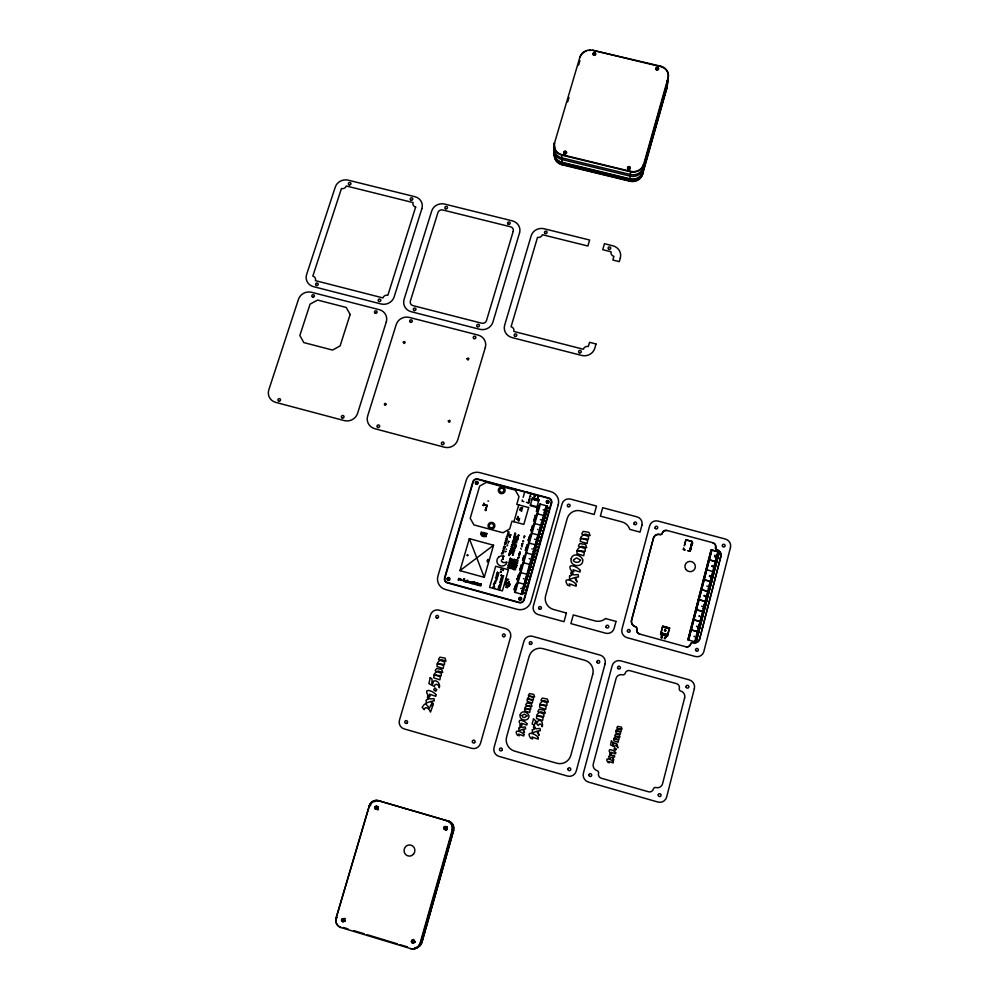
<?xml version="1.0" encoding="UTF-8"?>
<svg xmlns="http://www.w3.org/2000/svg" width="999" height="999" viewBox="0 0 999 999"><rect width="100%" height="100%" fill="white"/><g stroke="black" fill="none" stroke-linecap="round" stroke-linejoin="round"><path stroke-width="1.5" d="M666.87 84.578A10.315 9.416 -0.5 0 1 666.758 88.849L668.106 77.747A10.465 9.528 -0.6 0 0 660.601 66.146L592.669 50.25A10.39 9.453 -3.8 0 0 579.944 57.043L579.944 57.517A10.39 9.453 -3.8 0 1 584.79 51.736M592.669 50.25L659.04 66.271M691.62 545.741L692.032 545.504M503.021 557.417L503.421 556.568M503.359 550.624L503.134 549.949L503.921 550.299M629.82 181.231L630.644 171.353A10.589 9.79 -0.8 0 0 643.593 164.348L642.582 174.313A10.427 9.665 -0.7 0 1 629.82 181.231L561.975 164.748A10.365 9.59 -4.6 0 1 554.745 153.034L554.445 142.807A10.514 9.715 -4.7 0 0 561.788 154.67L561.975 164.748M643.955 167.869L644.243 165.135M660.601 66.146L660.551 66.621A10.452 9.528 -0.6 0 1 666.57 70.467M666.096 89.66L666.458 86.638M701.673 606.081L702.384 606.53M706.83 586.051L707.554 586.438M709.39 576.111L710.102 576.56L709.44 576.061M714.422 556.593L715.134 557.03M516.995 565.297L516.57 564.31M661.488 635.227L662.524 635.701M507.017 562.112L506.855 562.662A6.194 6.106 -15.7 0 1 506.63 563.199A5.32 5.232 -15.5 0 1 505.881 564.323L504.67 565.334A5.307 5.232 -15.5 0 1 503.958 565.696L503.708 565.796A5.195 5.12 -15.5 0 1 498.751 557.005M694.605 636.75L693.943 636.238M697.202 626.648L696.49 626.198L697.115 626.56M712.662 566.62L711.95 566.158L712.574 566.545M692.295 544.73L691.583 544.268L692.295 544.53M704.37 595.566L705.169 595.716L704.37 595.591M712.05 565.759L712.824 566.033M702.372 627.709L702.547 627.035M704.894 617.894L705.069 617.232M707.492 607.779L707.667 607.105M710.064 597.764L710.239 597.09M712.612 587.774L712.786 587.1M715.172 577.809L715.346 577.147M717.769 567.719L717.931 567.057M720.267 557.979L720.429 557.317M687.999 639.76L711.201 549.925L719.193 552.072L696.066 641.982M688.536 639.909L711.738 550.074M688.673 639.947L711.875 550.112M709.789 575.574L710.314 575.761M694.829 641.645L717.831 551.71M719.342 552.035L696.191 642.082L687.899 639.884L711.088 549.825L719.342 552.01M720.579 554.083L720.729 554.57M665.147 630.844L665.309 630.207M689.735 551.311L689.909 550.611M546.253 505.744L521.241 594.08M544.83 515.809L547.577 506.093L539.647 503.971L514.56 592.245L522.564 594.455L544.83 515.809L536.9 513.673M684.352 545.579L685.876 539.797L692.12 541.433L689.66 551.248L688.973 551.148M662.025 637.837L661.151 637.674M663.96 633.778L663.636 635.002L664.085 633.816M665.421 630.232L665.234 630.881M664.323 635.189L664.635 633.965M664.46 635.227L664.772 634.003M665.634 630.968L666.133 630.332M665.059 638.661L664.522 638.261M667.182 635.976L667.357 634.727M669.617 628.059L667.082 636.088M690.359 549.338L690.908 549.85M690.734 547.914L691.47 547.864L690.659 548.001M660.701 634.19L662.787 626.261L669.467 628.084L667.507 636.126L660.564 634.278L662.699 626.111L669.617 628.034M661.051 634.278L661.226 633.029M684.44 545.604L685.938 539.86L692.057 541.495L689.56 551.073L687.836 550.611M510.914 563.024L510.626 564.06L511.525 564.56M511.713 564.185L511.151 563.761L512.087 562.874M512.362 561.938L511.5 561.426M513.898 569.567L514.085 568.856M515.646 569.755L514.098 567.782M513.036 559.565L510.539 558.603C510.651 556.318 509.29 561.126 510.402 559.115L512.849 559.79M661.138 637.662L661.975 637.712M511.301 565.659L511.55 564.747L509.965 565.272C510.039 564.772 508.316 563.536 508.154 565.309L511.151 566.121M513.786 560.814L513.461 562.137M516.458 562.012L515.397 560.764L516.171 560.214M540.309 504.145L515.234 592.432M520.716 588.523L521.428 588.311M523.451 578.633L524.063 578.796M529.158 558.516L529.695 559.003M531.93 548.726L532.23 549.138M534.615 539.273L535.327 539.298M537.749 529.532L537.749 529.295M543.581 510.114L543.294 509.702M453.396 830.206L421.478 942.532A7.605 7.268 -84.4 0 1 415.259 947.976M416.733 947.452A7.58 7.243 -84.5 0 0 422.003 942.182L453.721 830.244L452.135 830.082A7.443 7.23 -82.4 0 0 447.227 820.891L448.863 821.178L379.22 800.873A7.368 7.13 -73 0 0 376.448 800.649M668.106 77.747L643.543 164.76A10.577 9.79 -0.8 0 1 630.606 171.766L561.8 155.095A10.514 9.703 -4.7 0 1 554.457 143.232L579.944 57.043M541.071 530.506L541.458 530.319M535.801 550.249L535.402 550.437M525.824 586.713L526.398 586.151M528.671 576.648L529.245 576.086M531.393 567.032L531.955 566.47M534.203 557.105L534.765 556.555M536.975 547.29L537.537 546.74M539.835 537.524L540.397 536.975M542.594 527.772L543.156 527.222M545.354 518.019L545.916 517.482M548.089 508.304L548.651 507.754M642.582 174.313L666.808 88.399A10.315 9.416 -0.5 0 0 666.758 83.516M528.034 579.37L528.096 579.895M530.756 569.742L530.819 570.267M541.97 530.457L542.02 530.968M525.599 590.272L525.786 589.61M529.033 580.357L529.208 579.695M531.755 570.729L531.93 570.067M534.552 560.789L534.74 560.139M537.337 550.961L537.524 550.312M540.184 541.196L540.372 540.534M542.957 531.418L543.131 530.769M545.704 521.665L545.891 521.016M548.451 511.938L548.638 511.288M513.836 560.826L514.31 559.065L513.411 562.325M534.415 497.252L533.928 496.965M509.328 586.138L508.641 586.051M509.827 584.378L510.039 584.502M535.027 499.987L535.389 498.701M518.668 557.867L517.981 557.779M518.793 557.43L518.094 557.405M519.942 553.409L519.255 553.321M521.878 546.64L522.002 546.915M522.652 543.906L521.965 543.818M522.914 542.969L523.126 543.094M523.426 541.208L522.714 541.183M524.4 537.787L523.688 537.762M535.676 500.162L536.051 498.876M537.562 496.703L538.374 497.415M537.699 498.526L537.912 497.789M538.324 500.874L538.686 499.575M514.235 589.01L514.897 589.198M517.095 578.945L517.769 579.133M517.644 577.16L518.131 577.709M519.855 569.28L520.516 569.455M521.166 564.647L521.853 564.735M522.652 559.428L523.314 559.602M525.449 549.6L526.111 549.775M526.86 544.617L527.46 545.042M528.234 539.797L528.896 539.972M529.607 534.977L529.932 535.264M531.018 530.032L531.68 530.207M532.317 525.449L533.016 525.474M533.791 520.279L534.44 520.467M534.315 518.531L534.815 519.068M536.55 510.564L537.212 510.739M515.322 586.525L515.634 586.613M515.596 585.551L515.909 585.639M518.181 576.46L518.493 576.548M518.456 575.499L518.768 575.586M520.929 566.808L521.241 566.895M521.203 565.834L521.515 565.921M523.726 556.955L524.038 557.042M524 555.993L524.325 556.081M526.523 547.14L526.835 547.227M526.798 546.178L527.11 546.266M529.308 537.337L529.62 537.425M529.582 536.376L529.895 536.463M532.08 527.584L532.392 527.672M532.355 526.623L532.667 526.71M534.852 517.844L535.164 517.932M535.127 516.883L535.439 516.97M537.612 508.129L537.924 508.216M537.887 507.167L538.199 507.255M514.747 589.735L513.998 589.86M515.334 587.687L514.785 587.225M516.346 584.128L516.121 585.152M517.607 579.657L516.858 579.795M519.205 574.075L518.493 574.288M520.367 569.992L519.605 570.117M520.941 567.956L520.392 567.494M523.164 560.139L522.415 560.264M525.961 550.312L525.212 550.437M526.535 548.289L525.986 547.827M528.746 540.496L527.996 540.634M529.32 538.486L528.771 538.036M531.53 530.731L530.781 530.869M534.303 520.991L533.553 521.116M537.062 511.263L536.313 511.388M537.637 509.253L537.087 508.816M538.536 506.081L538.249 505.681M496.89 579.957L497.077 579.295M497.365 578.284L497.564 577.622M497.852 576.61L498.039 575.948M498.326 574.937L498.513 574.275M498.813 573.264L499.001 572.614M509.478 537.037L510.189 536.825M513.923 521.715L518.756 504.895M505.444 551.798L505.194 551.723M507.117 545.978L506.868 545.904M500.786 569.892L500.936 569.255M507.779 545.217L507.23 544.767M508.728 541.92L508.179 541.47M510.539 535.589L509.84 535.801M500.949 572.365L501.386 571.778L501.323 572.464M501.598 569.442L501.51 569.755M522.415 499.95L522.065 501.173L523.851 501.648M523.164 497.365L524.787 491.708L530.831 493.319L528.221 502.959M500.924 575.649L501.111 574.987M502.809 570.454L503.021 569.83M517.907 518.144L517.195 518.119M518.331 516.658L517.644 516.583M520.816 507.992L520.129 507.904M498.264 587.162L498.663 586.975M500.462 580.232L500.511 580.756M503.246 570.604L503.434 569.942M499.175 587.112L499.225 587.637M499.65 585.426L499.712 585.951M518.281 520.654L518.818 521.141M513.736 537.025L514.66 537.537M514.41 534.702L515.397 534.977M510.826 548.601L511.401 548.751M521.94 510.339L521.241 510.551M522.352 508.928L521.653 509.128M499.675 589.772L499.862 589.11M500.149 588.086L500.349 587.437M500.636 586.413L500.824 585.751M501.111 584.74L501.311 584.078M501.598 583.054L501.785 582.405M502.072 581.381L502.26 580.719M502.559 579.707L502.747 579.045M503.034 578.034L503.221 577.372M503.708 575.699L503.608 576.011M510.314 552.734L509.253 552.697M511.95 546.99L510.926 546.865M512.562 544.892L511.613 544.642L512.2 544.343M513.324 542.232L512.262 542.195M515.172 535.764L514.048 535.963M515.272 538.024L516.271 538.299M509.527 560.476L509.29 561.313L512.062 562.125M512.312 550.337L512.025 549.712L512.787 550.461M514.073 545.941L513.486 545.679M514.797 543.419L513.736 543.381M516.033 539.085L514.91 539.285M515.884 542.232L516.633 542.981M513.336 553.458L513.548 552.709M514.16 550.761L513.349 550.948M513.598 553.983L512.537 554.308M514.21 551.835L513.149 552.147M505.993 581.955L505.719 581.318L506.468 582.08M529.845 498.838L529.907 498.626M529.233 502.285L528.533 502.485M529.632 500.861L528.933 501.073M512.15 562.674L511.525 562.462M506.381 585.289L506.868 585.839M507.417 582.829L507.742 582.917M512.587 565.009L512.749 563.811L512.824 564.735M507.692 585.938L507.43 585.864M508.966 581.468L508.703 581.406M532.392 499.275L532.754 497.989M501.473 553.871L501.685 553.121M507.092 536.688L507.929 536.388L506.456 536.525L507.217 536.251M492.607 587.824L492.807 587.162M493.668 586.301L494.23 585.751M504.532 548.189L503.121 548.139M506.605 540.971L505.194 540.921M495.904 578.983L495.966 579.507M496.391 577.31L496.441 577.822M494.567 586.151L494.43 586.513M495.779 581.455L495.966 580.806M513.936 564.048L516.258 564.16M470.217 582.305L470.879 582.492M483.616 536.326L484.103 536.863M470.716 583.016L469.967 583.154M484.99 533.953L484.44 533.516M472.09 582.205L472.639 582.667M485.926 534.59L486.413 535.114M486.151 533.941L486.713 534.228M485.964 536.8L485.414 536.351M474.575 582.28L473.813 582.417M477.534 584.865L477.097 583.753L477.659 584.178M479.208 585.327L478.783 584.228L479.345 584.652M487.624 559.827L488.261 560.102M487.687 560.451L487.974 559.452M480.806 584.715L481.118 584.802M487.799 561.688L487.1 561.9M488.199 560.314L487.487 560.289M488.399 559.627L487.712 559.54M484.278 577.335L493.556 545.242L469.343 538.648L459.965 570.654L484.278 577.335L469.343 538.648M513.136 568.593L514.048 569.043M460.002 580.032L460.327 580.232M467.407 554.582L467.994 555.019M483.316 504.532L483.803 505.032M461.875 579.845L462.425 580.294M463.524 580.332L464.185 580.506M463.873 579.108L464.535 579.283M463.586 581.393L463.898 581.48M464.285 580.169L463.736 579.707M485.239 510.252L485.826 510.676M488.623 501.098L487.912 501.073M481.143 532.554L481.693 532.729M481.293 531.918L481.78 532.455M468.631 581.705L469.205 581.992M482.867 532.679L483.354 533.216M468.968 582.804L468.419 582.355M482.492 536.326L481.943 535.876M422.003 942.182L419.98 943.493A7.68 7.33 -84.3 0 1 410.951 948.675L340.834 927.509A7.63 7.268 -77.8 0 1 336.039 918.081L369.268 805.731A7.405 7.168 -72.9 0 1 378.221 800.649L380.731 801.198A7.305 7.068 -73.2 0 0 377.984 800.973M567.669 101.886L568.98 97.465M578.608 65.06L579.919 60.652M512.649 560.901L511.426 561.413M720.741 554.183L720.591 554.532M513.161 568.493L514.135 568.643M516.945 565.509L515.946 566.108M501.436 560.302L501.948 559.727A10.402 10.265 -14.4 0 1 502.609 559.29L503.134 558.99M509.577 560.364L510.427 559.852M523.688 558.191L523.189 557.654M532.042 528.808L531.543 528.271M512.462 548.214L512.762 548.951L513.261 548.426M534.353 553.696L534.752 553.096L534.79 553.821M531.58 563.486L531.992 562.887L532.017 563.598M528.771 573.401L529.183 572.802L529.22 573.526M526.011 583.141L526.423 582.542L526.461 583.266M523.164 593.219L523.576 592.619L523.601 593.344M514.997 532.817L515.734 533.616M515.871 536.126L516.608 536.925M508.716 554.92L509.015 555.656L509.515 555.144M493.394 584.415L493.793 583.816L493.831 584.54M494.505 582.917L494.917 582.317L494.942 583.041M494.168 588.249L494.58 587.649L494.605 588.374M545.491 514.622L545.891 514.035L545.929 514.735M542.744 524.363L543.144 523.776L543.181 524.475M539.984 534.115L540.384 533.528L540.422 534.24M537.212 543.906L537.612 543.319L537.649 544.03M461.725 580.481L462.262 580.619M473.801 582.717L474.35 582.904M475.636 582.542L476.123 583.079M475.487 583.179L476.036 583.366M486.226 507.105L486.775 507.292M480.581 534.34L481.068 534.865M486.838 505.019L487.362 505.157M665.858 637.162L665.222 636.413M665.059 638.673L664.41 638.286M533.004 559.665L532.979 560.364M496.303 575.474L496.266 576.173M518.831 557.205L519.08 557.267M524.725 536.538L524.075 536.401M509.303 581.843L508.603 581.755M496.778 574.175L496.403 574.413M508.728 579.333L508.091 579.183M524.862 536.138L524.175 536.051M530.956 496.266L530.269 496.178M512.499 542.769L512.962 543.294M514.947 540.596L515.409 541.121M514.535 548.401L514.997 548.926M507.355 538.361L505.981 538.199M503.409 551.848L502.797 551.136L503.921 551.985M504.058 549.6L503.446 548.901M513.449 539.46L513.911 539.984M510.876 550.774L509.84 550.649M516.083 545.304L515.047 545.167M515.734 546.316L515.284 545.779L516.121 546.416M515.484 547.202L514.922 547.04M499.05 585.739L498.851 585.614M508.404 531.63L509.015 532.33L507.904 531.493M513.673 540.821L513.136 540.384L514.048 540.934M515.359 541.458L514.323 541.333M519.855 554.457L519.705 554.108M459.965 570.654L493.556 545.242M498.776 557.042L499.438 556.593M503.434 556.555L503.996 556.306M410.951 948.675L410.839 948.75A7.68 7.33 -84.3 0 0 419.98 943.493L452.222 830.082A7.443 7.23 -82.4 0 0 447.315 820.903L378.221 800.649M422.927 935.401L423.613 934.989M510.027 534.54L511.038 534.815M510.227 537.512L509.365 537.337M544.08 521.191L543.906 520.479M498.663 589.46L498.501 588.736M664.735 630.606L664.522 629.994M501.111 581.056L500.899 580.344M500.586 582.754L500.424 582.03M664.984 630.107L664.51 630.606M506.143 579.807L506.993 580.094M458.716 578.334L459.278 578.521M458.529 578.983L459.09 579.17M533.553 560.476L533.379 559.765M504.483 543.881L504.882 544.855L505.544 544.168M465.284 580.744L465.821 580.894M539.223 540.859L539.01 540.172M519.205 553.608L519.83 553.808M536.326 550.661L536.163 549.937M509.365 583.628L509.989 583.841M508.791 585.651L509.415 585.851M497.852 572.939L497.639 572.24M500.674 572.215L500.474 571.515M497.327 574.625L497.165 573.913M496.853 576.298L496.678 575.574M500.924 579.22L500.749 578.496M499.962 582.579L499.787 581.855M507.829 584.49L508.491 584.665M517.582 561.938L518.031 560.514A1.324 1.311 -11.2 0 0 517.769 560.214L516.695 559.727M503.296 558.903L503.184 558.316A3.284 3.234 -14 0 1 503.059 557.779M518.181 535.476L518.981 535.139M486.938 533.454L486.276 533.279M340.834 927.509L340.996 927.447A7.63 7.268 -77.8 0 1 336.326 922.914M336.039 918.081L337.275 917.694M664.535 637.762L665.746 637.462M665.759 637.637L664.535 637.936M517.22 562.05L516.67 562.05M493.806 587.824L494.03 587.874M518.306 535.914L517.994 536.276M518.356 537.325L517.619 537.425L518.244 537.749M512.012 560.489L510.764 559.939M523.026 540.934L523.688 541.108M515.496 544.842L516.495 545.104M503.971 546.828L505.294 547.19M505.569 551.261L506.231 551.436M511.875 551.123L512.874 551.398M505.569 582.754L506.568 583.029M509.215 584.877L509.877 585.064M506.168 586.763L506.83 586.937M537.649 496.378L538.736 496.328L537.837 495.741M529.208 499.887L529.932 499.85L529.333 499.463M521.928 507.942L522.639 507.904L522.04 507.517M690.371 549.163L691.121 549.113M518.344 520.442L519.068 520.404L518.469 520.004M518.144 538.074L517.057 538.136L517.957 538.723M515.984 541.908L517.07 541.845L516.171 541.258M513.561 550.349L514.647 550.299L513.748 549.7M458.166 580.007L458.891 579.969L458.291 579.57M516.995 561.5L517.132 560.464M662.487 635.864L661.363 635.926L662.212 635.701L661.5 635.239M515.971 565.546L516.308 564.81L513.961 564.085M510.739 562.437L508.991 562.387L509.802 563.598M485.489 509.39L486.188 509.415L485.651 508.841M510.402 560.389C508.816 560.901 511.65 561.438 510.614 560.451M516.258 559.652L515.009 560.139L515.209 561.463A1.873 1.848 -11.3 0 0 515.559 561.713L515.909 561.863M509.403 562.849L510.876 562.937M509.515 562.924L510.751 563.573M503.746 562.524L504.07 562.549A5.17 5.095 -14.6 0 0 506.368 562.062M513.773 567.682L512.812 569.268M369.268 805.731L370.317 805.918M412.45 810.614L413.174 810.763M406.056 808.74L406.805 808.903M515.721 565.509L515.147 565.347M561.788 154.67L630.644 171.353M666.982 530.581L664.947 530.594A3.759 3.659 17.5 0 0 662.412 533.129A2.135 2.073 16.7 0 1 659.839 534.59A5.17 5.032 17.3 0 0 653.521 538.186L631.643 620.167A5.282 5.195 30 0 0 635.339 626.585A2.185 2.148 31.7 0 1 636.875 629.245A3.759 3.696 32.5 0 0 639.572 633.89M685.951 646.665L686.101 646.703A3.846 3.759 36.6 0 0 690.584 644.043L691.233 643.006A2.185 2.135 36.9 0 1 693.206 642.557A5.282 5.157 35.7 0 0 699.625 638.848L720.828 556.256A5.282 5.12 24.2 0 0 720.916 554.208L720.092 552.135A5.257 5.095 24.2 0 0 717.057 549.962A2.173 2.11 23.5 0 1 715.759 548.975L715.571 548.588M534.178 495.941L535.002 496.765M537.425 498.051L538.186 498.251M532.055 499.188L538.648 500.961M692.669 543.044L691.97 542.794L692.707 542.957M717.919 551.935L719.105 552.397M546.166 506.068L547.477 506.418M548.988 508.141L548.788 508.454M526.411 502.335L529.008 503.084M545.429 508.653L546.753 509.003M717.245 554.57L718.431 555.032M530.394 504.994L537 506.768M717.07 555.232L718.256 555.694M537.45 507.392L538.111 507.567M545.242 509.29L546.565 509.652M688.985 551.061L689.66 551.248M510.327 568.593L509.515 566.87L510.988 566.72L507.979 565.896L509.04 566.745L507.442 567.794L509.253 568.294M537.15 508.429L537.812 508.616M546.878 511.513L547.04 510.926M547.502 511.675L547.677 511.101M544.517 511.888L545.829 512.237M716.395 557.867L717.582 558.329M687.824 550.699L689.572 551.173M716.221 558.528L717.444 558.853M544.33 512.537L545.654 512.887M716.183 558.666L717.407 558.99M546.153 514.797L546.665 514.31M715.546 561.176L716.733 561.638M543.593 515.122L544.917 515.484M716.683 561.825L708.678 559.677L716.645 561.962M520.017 509.14L520.679 509.315M715.371 561.838L716.595 562.162M543.419 515.784L544.742 516.133M715.334 561.962L716.558 562.287M519.542 509.977L520.192 510.152M521.715 511.138L521.191 511.201M546.241 517.869L546.053 518.181M714.697 564.472L715.908 564.81M542.682 518.369L544.005 518.731M714.66 564.61L715.883 564.934M714.522 565.134L715.746 565.459L714.485 565.272M542.494 519.018L543.818 519.38M534.69 517.107L535.352 517.282M484.103 504.245L483.578 504.308M485.776 504.682L485.252 504.745M540.871 519.717L540.347 519.767M534.39 518.156L535.052 518.331M484.99 504.97L485.564 505.382L484.877 505.332M544.767 521.416L544.93 520.829M713.835 567.782L715.059 568.106L713.81 567.919M541.758 521.615L543.081 521.977M713.673 568.443L714.897 568.768M541.583 522.265L542.907 522.627M713.636 568.581L714.859 568.906M543.406 524.537L543.918 524.05M517.532 517.807L518.181 517.981M712.986 571.091L714.21 571.416M540.846 524.862L542.17 525.224M712.949 571.228L714.173 571.553M519.368 519.318L518.843 519.38M706.118 569.592L714.098 571.89M534.14 523.401L542.07 525.549M712.824 571.753L714.035 572.077M540.659 525.511L541.982 525.874M712.786 571.89L714.01 572.215M543.481 527.609L543.344 527.971M712.137 574.4L713.361 574.737M539.922 528.121L541.246 528.471M712.1 574.537L713.323 574.862M711.962 575.062L713.149 575.524M531.918 526.835L532.579 527.022M539.735 528.771L541.058 529.12M531.618 527.897L532.28 528.071M538.998 531.368L540.322 531.73M711.288 577.722L712.474 578.184M711.113 578.384L712.299 578.846M538.811 532.017L540.147 532.38M540.646 534.303L541.158 533.803M710.426 581.043L711.613 581.505M538.074 534.627L539.398 534.989M703.558 579.532L711.563 581.705M531.356 533.154L539.31 535.314M703.521 579.67L711.538 581.83M711.488 582.03L710.264 581.705L711.45 582.167M537.899 535.277L539.223 535.639M540.721 537.362L540.584 537.737M710.801 584.69L709.577 584.365L710.764 584.827M537.15 537.887L538.486 538.249M709.402 585.027L710.626 585.352M536.975 538.536L538.299 538.898M709.365 585.152L710.589 585.489M529.145 536.6L529.807 536.775M528.846 537.649L529.507 537.824M538.236 540.659L538.748 540.159M507.954 532.979L508.828 533.216M708.716 587.687L709.939 588.011M536.226 541.146L537.562 541.508M708.691 587.812L709.914 588.149M508.653 533.841L507.679 534.178M708.553 588.349L709.777 588.686M518.481 536.913L517.844 537.187M536.051 541.795L537.375 542.157M708.516 588.486L709.74 588.811M510.664 535.152L510.139 535.214M538.386 543.593L537.874 544.093M707.866 591.008L709.09 591.346M535.302 544.418L536.638 544.767M707.829 591.146L709.053 591.483M528.583 542.944L536.538 545.104M517.532 540.222L516.745 540.309M707.692 591.683L708.878 592.145M535.127 545.067L536.451 545.429M537.874 547.127L537.737 547.502M482.917 532.392L483.578 532.579M486.163 533.641L486.825 533.828M512.924 541.121L513.586 541.308M512.749 541.733L513.411 541.908M707.005 594.343L708.191 594.805M484.215 534.153L484.877 534.328M534.378 547.677L535.714 548.039M505.844 540.297L506.73 540.546M483.116 534.19L482.33 534.44L482.992 534.615M484.79 534.64L484.003 534.89L484.665 535.077M508.441 541.246L509.103 541.421M706.83 595.004L708.054 595.342M514.235 542.907L514.897 543.094M534.19 548.339L535.526 548.701M706.805 595.142L708.029 595.479M526.361 546.391L527.022 546.565M506.331 541.908L505.419 542.257M514.597 544.118L513.911 544.38M526.061 547.452L526.723 547.627M513.811 544.355L514.473 544.542M505.294 542.22L506.181 542.469M507.729 542.894L508.391 543.069M706.143 597.677L707.379 598.014M533.454 550.948L534.777 551.311M706.118 597.814L707.342 598.139M705.981 598.351L707.205 598.676M533.266 551.61L534.602 551.972M705.943 598.476L707.167 598.813M514.872 547.027L515.859 547.302M514.735 547.502L515.397 547.677M514.622 547.914L515.309 547.652M535.014 553.883L535.526 553.384M705.294 601.011L706.518 601.348M532.529 554.22L533.853 554.582M705.257 601.148L706.48 601.485M510.789 548.588L511.775 548.863M706.43 601.685L698.401 599.5L706.393 601.81M525.799 552.747L533.766 554.92M512.075 549.213L513.061 549.487M532.342 554.882L533.666 555.244M705.119 601.685L706.305 602.147M510.651 549.05L511.313 549.238M503.771 547.514L504.657 547.752M519.705 551.76L520.367 551.935M510.526 549.475L511.213 549.213M513.786 550.811L514.448 550.998M505.969 549.05L506.63 549.225M535.102 556.942L534.964 557.305M519.368 552.947L520.029 553.121M512.437 551.685L511.688 551.785L512.312 552.097M704.432 604.358L705.619 604.82M531.593 557.504L532.929 557.867M511.513 552.385L512.175 552.572M704.258 605.019L705.481 605.357M509.74 552.235L510.402 552.41M531.406 558.154L532.742 558.516M704.22 605.157L705.444 605.494M511.013 552.909L512.012 553.171M523.563 556.206L524.225 556.393M510.114 553.434L509.415 553.708M523.264 557.267L523.926 557.454M509.328 553.683L509.989 553.858M513.249 555.207L512.462 555.294M703.571 607.704L704.794 608.029M530.669 560.789L531.992 561.151M703.533 607.829L704.757 608.166M703.396 608.366L704.62 608.703L703.358 608.503M501.573 553.496L502.909 553.858M530.481 561.438L531.818 561.8M517.819 558.366L518.481 558.553M532.242 563.661L532.767 563.161M703.933 611.376L702.709 611.051L703.895 611.513M529.732 564.073L531.068 564.435M695.804 609.527L703.845 611.713M523.001 562.587L530.981 564.76M695.766 609.652L703.82 611.85M529.557 564.722L530.881 565.084M702.534 611.713L703.733 612.187M532.292 566.87L532.155 567.232M701.847 614.397L703.034 614.86M528.808 567.357L530.144 567.719M701.673 615.072L702.896 615.396L701.635 615.197M528.621 568.006L529.957 568.369M520.766 566.046L521.428 566.233M514.897 565.284L513.523 565.459L515.334 565.971M520.467 567.12L521.128 567.295M529.782 570.192L530.294 569.692M702.21 618.081L700.986 617.744L702.172 618.219M527.872 570.641L529.208 571.003M700.811 618.418L702.035 618.756M527.684 571.303L529.02 571.665M700.774 618.556L702.01 618.893M467.232 555.207L467.819 555.644L467.12 555.581M529.957 573.089L529.433 573.588M700.124 621.103L701.348 621.44M526.948 573.938L528.271 574.3M700.087 621.241L701.31 621.578M693.206 619.567L701.261 621.778M520.192 572.439L528.184 574.625M693.169 619.705L701.223 621.915M699.949 621.778L701.136 622.252M526.76 574.6L528.084 574.962M529.57 576.485L529.383 576.798M699.25 624.462L700.449 624.937M526.011 577.235L527.347 577.597M699.088 625.137L700.311 625.474M518.019 575.711L518.681 575.899M525.824 577.897L527.16 578.259M699.05 625.274L700.274 625.611M513.598 569.48L514.547 569.742M517.719 576.785L518.381 576.96M698.388 627.822L699.625 628.159M496.853 572.727L497.365 572.227M525.074 580.531L526.411 580.894M698.351 627.959L699.587 628.296M524.887 581.193L526.223 581.555M698.214 628.496L699.412 628.97M501.486 575.099L501.298 575.749M502.722 575.436L502.534 576.086M526.685 583.329L527.197 582.817M697.527 631.193L698.726 631.668M501.448 577.597L501.623 576.997M502.085 577.772L502.26 577.172M524.138 583.828L525.474 584.203M690.609 629.657L698.663 631.868M507.917 579.782L508.166 579.845M517.382 582.33L525.374 584.527M690.571 629.782L698.638 632.005M697.352 631.868L698.576 632.205M523.951 584.49L525.287 584.852M697.314 632.005L698.551 632.342M495.929 577.247L495.404 577.747M501.61 579.445L501.773 578.846M505.756 580.819L506.755 581.093M526.723 586.55L526.535 586.863M516.296 584.315L515.759 584.378M509.028 582.817L508.229 583.066L508.903 583.254M696.653 634.565L697.889 634.902M523.201 587.137L524.537 587.499M696.628 634.69L697.851 635.027M697.714 635.576L696.478 635.239L697.677 635.701M523.014 587.799L524.35 588.161M506.118 583.316L505.432 583.578M515.159 585.764L515.821 585.951M505.332 583.553L506.006 583.741M662.649 626.798L669.318 628.621M662.612 626.922L669.28 628.758M505.207 584.028L505.869 584.203M514.86 586.838L515.521 587.025M504.695 584.54L505.694 584.815M494.517 582.28L494.343 582.879M522.265 590.446L523.601 590.809M695.791 637.936L696.99 638.398M495.541 583.204L495.716 582.604M499.787 584.365L500.312 583.866M695.616 638.611L696.852 638.948M507.754 587.25L506.968 587.499L507.629 587.687M522.077 591.108L523.414 591.47M695.579 638.736L696.815 639.085M505.781 587.237L506.456 587.412M494.055 584.602L494.567 584.103M524.35 592.907L523.826 593.406M694.917 641.308L696.153 641.645M521.328 593.756L522.664 594.118M694.892 641.445L696.116 641.783M463.986 578.721L464.647 578.908M661.063 632.842L667.744 634.677M661.026 632.979L667.707 634.815M473.976 581.88L474.637 582.067M477.385 582.654L477.934 583.216M467.207 580.157L467.869 580.332M493.131 587.462L493.119 587.25M477.185 583.341L477.847 583.528M498.089 589.335L498.264 588.736M468.656 581.406L469.318 581.58M460.177 579.333L460.726 579.895M480.369 584.927L481.031 585.114M471.865 582.867L472.527 583.041M467.395 581.967L466.595 582.23L467.257 582.405M472.44 583.354L471.653 583.616L472.315 583.803M473.364 583.99L474.026 584.165M475.049 584.452L475.711 584.627M476.723 584.914L477.397 585.089M478.409 585.377L479.083 585.564M480.094 585.839L480.769 586.026M343.531 927.522L347.977 928.87M353.908 930.668L364.298 933.815M367.245 934.714L397.352 943.855M399.837 944.604L407.392 946.902M503.721 556.193L503.246 556.056A5.282 5.207 -15.5 0 0 502.21 555.906L501.148 555.981A5.195 5.12 -15.5 0 0 500.124 556.206M712.774 542.844L714.422 543.731A3.734 3.609 22.9 0 1 715.521 547.352A2.173 2.11 23.5 0 0 715.571 548.588M690.209 549.687L690.908 549.6M509.303 563.324L510.789 564.148M690.509 548.626L691.133 549.025M504.145 546.203L504.945 546.753M521.865 544.03L522.564 544.817M520.641 548.351L521.328 549.15M518.906 554.433L519.592 555.219M518.706 555.119L519.405 555.906M518.319 534.964L518.843 535.651M501.398 561.063L501.61 561.488A2.897 2.847 -14.8 0 0 502.185 562.012L502.347 562.125A2.972 2.935 -14.8 0 0 502.797 562.337M502.322 552.822L503.171 552.922L502.734 552.322M508.591 533.828L508.291 534.403L508.091 533.691M666.932 70.991A10.452 9.528 -0.6 0 1 668.056 78.209M585.389 51.449A10.39 9.453 -3.8 0 1 586.65 50.961M589.298 50.45A10.39 9.453 -3.8 0 1 590.659 50.437M628.558 169.368A1.324 1.224 -1 0 1 627.809 167.482A1.324 1.224 -1 0 1 629.969 167.47A1.324 1.224 -1 0 1 629.233 169.368M565.859 153.809A1.311 1.211 -4.6 0 1 563.911 152.984A1.311 1.211 -4.6 0 1 565.434 151.561A1.311 1.211 -4.6 0 1 566.333 153.359M554.545 146.066A10.465 9.665 -4.7 0 0 561.85 157.879L630.381 174.5A10.539 9.753 -0.8 0 0 643.269 167.52L667.682 81.281A10.415 9.49 -0.6 0 0 667.794 76.973M554.582 147.752A10.44 9.653 -4.6 0 0 561.888 159.54L630.244 176.124A10.514 9.728 -0.8 0 0 643.106 169.156L667.457 83.117A10.39 9.478 -0.5 0 0 667.782 80.657M554.732 152.622A10.365 9.59 -4.6 0 0 561.975 164.335L629.857 180.831A10.44 9.665 -0.7 0 0 642.619 173.913M554.682 150.961A10.39 9.615 -4.6 0 0 561.938 162.7L629.982 179.221A10.465 9.69 -0.8 0 0 642.782 172.29L667.032 86.588A10.34 9.441 -0.5 0 0 666.783 81.119M554.67 150.537A10.402 9.615 -4.6 0 0 561.938 162.288L630.019 178.821A10.477 9.69 -0.8 0 0 642.819 171.878L667.082 86.139A10.352 9.441 -0.5 0 0 666.832 80.669M503.321 562.487A3.796 3.746 -14.7 0 1 502.909 562.375M344.93 920.579A1.511 1.436 -77.9 0 1 344.48 918.506M377.997 809.552A1.461 1.411 -73.1 0 1 378.084 806.73A1.461 1.424 -73.1 0 0 376.598 808.054A1.461 1.424 -73.1 0 0 377.972 809.54M378.259 809.602A1.461 1.411 -73.2 0 1 377.997 806.93M414.972 941.745A1.511 1.449 -84.5 0 1 413.598 940.596M413.386 940.721A1.523 1.449 -84.5 0 0 415.134 941.832A1.523 1.449 -84.4 0 1 413.474 939.46M415.796 947.626A7.58 7.243 -84.5 0 1 414.847 947.664M448.701 821.141A7.355 7.143 -82.6 0 1 453.558 830.231L421.79 942.319A7.592 7.255 -84.5 0 1 417.432 947.289M447.028 829.632A1.474 1.424 -82.6 0 1 445.254 828.183A1.474 1.424 -82.6 0 1 447.09 826.797M377.722 800.911A7.318 7.08 -73.1 0 1 380.469 801.136M416.521 947.589A7.592 7.255 -84.5 0 1 414.635 947.814M378.359 800.686A7.393 7.155 -72.9 0 0 369.405 805.756L336.201 918.019A7.63 7.268 -77.8 0 0 336.051 921.965M414.298 940.708A1.536 1.461 -84.3 0 1 413.099 942.981A1.536 1.461 -84.3 0 1 411.65 940.896A1.536 1.461 -84.3 0 1 414.073 940.384M378.122 808.99A1.474 1.424 -73 0 1 376.099 808.953A1.474 1.424 -73 0 1 376.173 806.88A1.474 1.424 -73 0 1 378.184 806.905M344.967 918.493A1.523 1.449 -77.9 0 1 345.254 918.73M343.206 918.693A1.523 1.449 -77.9 0 0 343.132 920.841A1.523 1.449 -77.9 0 0 345.179 920.878A1.511 1.436 -77.9 0 1 344.006 918.655M446.266 826.697A1.486 1.436 -82.5 0 1 447.127 827.397M447.09 828.883A1.486 1.436 -82.5 0 1 445.329 829.507A1.486 1.436 -82.5 0 1 444.443 827.834A1.486 1.436 -82.5 0 1 445.891 826.635M415.147 941.433A1.523 1.461 -84.4 0 1 413.574 942.519A1.523 1.461 -84.4 0 1 412.287 941.108A1.523 1.461 -84.4 0 1 413.411 939.522M448.451 821.103A7.368 7.168 -82.6 0 1 453.309 830.206M447.877 821.003A7.405 7.193 -82.5 0 1 452.772 830.144L420.779 942.981A7.642 7.293 -84.4 0 1 415.484 948.276M374.675 801.697A7.33 7.093 -73.1 0 1 375.524 801.285M378.259 800.773A7.33 7.093 -73.1 0 1 380.095 801.061M370.641 805.019A7.368 7.13 -73 0 1 371.079 804.17M372.265 802.659A7.368 7.13 -73 0 1 372.989 802.047M373.788 801.523A7.368 7.13 -73 0 1 375.537 800.811M447.115 829.47A1.474 1.436 -82.6 0 1 445.005 828.159A1.474 1.436 -82.6 0 1 447.177 826.91M345.329 920.891A1.511 1.436 -77.9 0 1 344.168 918.605M432.917 703.633L432.892 705.631L430.681 701.46L426.098 703.134L426.236 699.974L428.521 699.138L427.31 697.627L427.997 695.841L429.87 698.9L434.016 698.663L434.303 700.898L431.83 701.148L432.917 703.633M613.886 738.998L613.861 740.858L618.156 742.245L618.456 740.172L615.184 738.96L618.993 739.435L619.043 737.674L615.784 736.425L619.992 737.062L619.255 734.939L615.646 734.29L614.76 735.714L615.421 736.787L614.11 738.149L614.747 739.223L613.886 738.998M615.983 731.068L615.958 732.929L620.254 734.302L620.554 732.242L617.295 731.031L621.091 731.505L621.141 729.745L617.882 728.496L622.09 729.133L621.353 727.022L617.744 726.373L616.858 727.796L617.519 728.858L616.208 730.219L616.845 731.293L615.983 731.068M609.003 756.318L608.965 758.528L612.137 757.354L613.748 760.276L612.936 757.142L614.647 756.967L614.41 755.406L611.513 755.569L610.214 753.446L609.715 754.682L610.589 755.731L609.003 756.318M612.887 742.707L613.099 745.479L614.173 742.919L616.995 743.93L617.944 747.789L616.258 745.354L615.084 745.454L614.397 746.89L610.564 744.892L611.388 740.759L612.887 742.707M430.232 677.734L428.908 683.641L434.315 686.488C434.727 682.267 439.448 684.727 439.31 687.762C440.721 684.502 437.35 679.47 433.616 681.043L432.517 684.477C430.294 682.954 434.215 679.008 430.232 677.734M580.431 538.598L580.382 541.446L587.137 543.506L587.612 540.347L582.479 538.511L588.461 539.21L588.561 536.513L583.441 534.627L585.501 534.165L590.072 535.576L588.923 532.33L583.241 531.368L581.83 533.566L582.854 535.189L580.794 537.287L581.78 538.923L580.431 538.598M577.047 550.786L576.997 553.646L583.766 555.719L584.253 552.547L579.108 550.699L585.102 551.398L585.202 548.701L580.069 546.803L582.13 546.341L586.7 547.752L585.564 544.492L579.87 543.531L578.458 545.741L579.482 547.365L577.422 549.475L578.409 551.111L577.047 550.786M569.592 576.023L569.517 579.432L574.525 577.609L577.06 582.08L575.786 577.272L578.496 576.985L578.134 574.587L573.576 574.85L571.528 571.59L570.729 573.501L572.102 575.112L569.592 576.023M547.477 507.842L547.477 507.842M536.363 546.815L536.388 546.728M539.21 537.062L539.21 537.062M536.625 715.946L536.563 718.568L542.619 720.516L543.069 717.594L538.473 715.871L543.831 716.545L543.943 714.073L539.348 712.299L541.208 711.875L545.292 713.199L544.28 710.202L539.185 709.29L537.912 711.313L538.823 712.811L536.962 714.735L537.837 716.258L536.625 715.946M541.982 527.297L542.007 527.21M539.722 704.745L539.66 707.367L545.704 709.302L546.153 706.393L541.558 704.682L546.915 705.356L547.015 702.871L542.445 701.111L544.293 700.699L548.376 702.01L547.365 699.025L542.27 698.114L540.996 700.124L541.92 701.635L540.047 703.546L540.934 705.057L539.722 704.745M544.73 517.557L544.73 517.557M524.937 589.847L524.937 589.847M525.212 586.226L525.212 586.226M528.059 576.173L528.084 576.073M524.687 708.616L524.625 710.826L529.72 712.462L530.107 710.014L526.236 708.566L530.756 709.128L530.844 707.042L526.985 705.556L531.98 706.305L531.143 703.783L526.848 703.021L525.761 704.72L526.535 705.981L524.962 707.604L525.699 708.878L524.687 708.616M527.31 699.188L527.247 701.398L532.342 703.021L532.717 700.574L528.858 699.138L533.366 699.7L533.454 697.614L529.607 696.128L534.602 696.89L533.753 694.367L529.47 693.606L528.384 695.304L529.158 696.565L527.584 698.176L528.321 699.45L527.31 699.188M530.781 566.558L530.781 566.558M533.591 556.63L533.591 556.63M532.38 729.794L532.292 732.916L536.788 731.268L539.035 735.389L537.924 730.968L540.334 730.719L540.034 728.508L535.939 728.746L534.065 725.724L533.416 727.484L534.627 728.97L532.38 729.794M541.758 726.011C542.707 729.657 543.731 718.331 538.174 720.666L537.287 722.614L533.528 718.706L532.142 723.95L534.378 725.386L535.252 722.215L538.311 725.549L539.335 724.05L540.684 724.175A1.898 1.886 81.4 0 1 541.533 725.012L541.758 726.011M547.789 511.525L547.789 511.525M495.616 580.806L495.204 581.306L495.616 580.806M499.013 589.348L499.013 589.348M499.488 587.674L499.488 587.674M499.975 585.988L499.975 585.988M500.449 584.315L500.449 584.315M500.936 582.642L500.936 582.642M501.411 580.968L501.411 580.968M501.885 579.283L501.885 579.283M502.372 577.609L502.372 577.609M518.906 728.109L518.831 730.744L522.614 729.345L524.5 732.816L523.576 729.095L525.611 728.883L525.362 727.022L521.915 727.222L520.329 724.675L519.78 726.161L520.804 727.409L518.906 728.109M533.891 560.377L533.891 560.377M536.675 550.549L536.675 550.549M539.522 540.771L539.522 540.771M542.282 531.006L542.282 531.006M545.042 521.253L545.042 521.253M493.044 585.826L493.044 585.826M528.359 579.932L528.359 579.932M531.081 570.304L531.081 570.304M496.228 579.545L496.228 579.545M496.703 577.872L496.703 577.872M497.19 576.198L497.19 576.198M497.664 574.525L497.664 574.525M498.151 572.852L498.151 572.852M613.224 761.8L613.186 762.924L608.803 761.4L609.253 762.786L607.804 762.287C603.833 756.393 612.087 759.415 613.224 761.8M615.646 752.672L615.596 753.783L611.226 752.259L611.675 753.646L610.227 753.146C606.256 747.264 614.497 750.286 615.646 752.672M433.891 675.224L433.778 677.884L439.885 679.832L440.384 676.885L435.751 675.149L441.183 675.824L441.321 673.314L436.7 671.54L438.586 671.116L442.707 672.439L441.733 669.417L436.575 668.493L435.252 670.541L436.163 672.065L434.24 674.013L435.102 675.536L433.891 675.224M437.187 663.91L437.087 666.558L443.194 668.493L443.681 665.559L439.061 663.836L444.48 664.497L444.617 662L440.01 660.227L441.883 659.802L446.004 661.126L445.03 658.104L439.885 657.192L438.561 659.228L439.46 660.751L437.55 662.687L438.411 664.21L437.187 663.91M576.223 584.44L576.136 586.176L569.23 583.853L569.929 585.988L567.657 585.227C561.338 575.574 574.587 581.231 576.223 584.44M580.107 570.342L580.032 572.077L573.126 569.767L573.838 571.89L571.565 571.128C565.247 561.525 578.483 567.145 580.107 570.342M538.261 737.537L538.186 739.123L532.017 736.975L532.629 738.935L530.594 738.224C524.95 729.395 536.8 734.552 538.261 737.537M424.25 709.527L422.115 707.354L424.325 704.32A2.685 2.635 -63.9 0 1 426.024 704.245L429.52 708.179L430.856 704.894L432.492 706.593L430.469 712.075C429.982 709.527 425.212 705.057 424.25 709.527M523.851 734.64L523.788 735.976L518.581 734.153L519.105 735.801L517.395 735.202C512.749 728.209 522.527 731.792 523.851 734.64M526.873 723.763L526.798 725.099L521.615 723.288L522.127 724.937L520.417 724.337C515.784 717.357 525.549 720.928 526.873 723.763M661.363 636.163L662.2 636.975L661.363 636.163M435.889 694.742L435.789 696.34L429.57 694.168L430.169 696.153L428.109 695.429C422.515 686.538 434.465 691.72 435.889 694.742M546.603 501.673C548.326 505.656 549.587 498.464 546.603 501.673M519.168 598.513C520.891 602.609 522.202 595.229 519.168 598.513M475.686 482.679C477.372 486.625 478.671 479.495 475.686 482.679M447.415 578.746C449.1 582.804 450.449 575.486 447.415 578.746M467.045 358.741C468.306 362.662 470.242 355.956 467.045 358.741M699.088 616.096L699.824 616.495L699.138 616.071M704.258 596.028L704.982 596.428L704.307 596.003M715.659 547.39L715.709 548.538A2.035 1.973 23.5 0 0 717.107 549.837A5.42 5.245 24.2 0 1 720.966 556.306L699.525 639.622A5.42 5.295 35.7 0 1 693.194 642.694A2.048 1.998 36.9 0 0 690.721 644.093A3.984 3.896 36.6 0 1 686.088 646.84L639.535 634.015A3.896 3.834 32.5 0 1 636.725 629.233A2.048 2.01 31.7 0 0 635.302 626.723A5.42 5.332 30 0 1 631.505 620.142L653.383 538.149A5.307 5.17 17.3 0 1 659.852 534.453A1.998 1.948 16.7 0 0 662.15 533.441L662.287 533.079A3.896 3.784 17.5 0 1 666.845 530.419L712.811 542.707A3.871 3.746 22.9 0 1 715.659 547.39M448.326 421.016C449.575 425.012 451.56 418.194 448.326 421.016M386.188 404.345C383.778 407.842 383.953 400.836 386.188 404.345M403.309 342.232C404.533 346.129 406.506 339.473 403.309 342.232M571.216 558.653C569.043 566.583 583.191 568.643 582.842 559.915C581.156 554.994 572.864 552.285 571.216 558.653M520.229 714.685C518.481 720.779 529.27 722.452 528.995 715.709C527.797 711.887 521.466 709.777 520.229 714.685M551.348 502.472L523.888 599.687A3.821 3.784 -12.9 0 1 519.168 602.335L446.89 582.317A3.771 3.709 -30.3 0 1 444.917 577.946L473.414 481.356A3.709 3.609 -15.3 0 1 477.447 479.295L548.663 498.326A3.771 3.684 -3.6 0 1 550.249 499.2A3.734 3.646 -3.6 0 1 551.348 502.472M714.71 555.444L715.459 555.731L714.822 555.332M684.652 697.727L662.587 783.666A5.519 5.382 61.7 0 1 655.956 787.537A2.185 2.123 62.8 0 0 653.358 789.035A4.033 3.934 63.3 0 1 648.526 791.782L601.348 778.246A3.946 3.871 69 0 1 598.563 773.338A2.185 2.135 69.9 0 0 597.077 770.629A5.519 5.42 68.7 0 1 593.294 763.848L616.058 678.571A5.357 5.282 47 0 1 622.577 674.8A2.11 2.085 44.7 0 0 625.149 673.338A3.909 3.859 44.8 0 1 629.894 670.666L676.473 683.641A3.896 3.809 45.3 0 1 679.295 688.436A2.16 2.11 45.3 0 0 680.806 691.071A5.47 5.345 46.7 0 1 684.652 697.727M694.367 688.623L666.658 796.99A7.368 7.155 62.8 0 1 657.866 802.035L588.436 782.08A7.28 7.13 71.3 0 1 583.404 773.101L612.162 665.734A7.093 7.005 43.3 0 1 620.791 660.851L689.235 679.869A7.193 7.018 44.6 0 1 694.367 688.623M730.469 547.44L703.833 651.598A7.13 6.968 37.8 0 1 695.242 656.48L626.985 637.637A7.043 6.943 31.9 0 1 621.99 629.033L649.65 525.811A6.943 6.756 15.7 0 1 658.091 521.078L725.386 539.06A7.018 6.781 23.6 0 1 730.469 547.44M513.586 563.536L512.412 563.511L512.612 562.787L513.586 563.536M683.753 548.214L683.341 549.475L685.202 549.987L683.428 549.438L683.666 548.201M616.021 621.428L614.16 628.346A7.018 6.943 28.6 0 1 605.581 633.191L570.879 623.601L573.276 614.909L595.042 620.916A11.251 11.114 21.7 0 0 604.832 619.043L605.444 618.518L616.021 621.428M641.92 525.162L640.047 532.13L629.745 529.358L629.382 528.321A11.126 10.877 11.2 0 0 621.965 521.903L600.374 516.121L602.697 507.692L636.987 516.858A6.918 6.743 12.6 0 1 641.92 525.162M605.107 663.761L576.248 771.053A7.255 7.13 75.3 0 1 567.482 776.061L498.938 756.355A7.193 7.08 -86.5 0 1 494.068 747.477L523.951 641.158A6.993 6.981 -13.7 0 1 532.554 636.326L600.124 655.107A7.068 7.005 42.3 0 1 605.107 663.761M592.744 674.313L570.904 755.119A11.601 11.426 76.4 0 1 556.818 763.224L514.485 751.086A11.626 11.476 89.2 0 1 506.643 736.75L529.083 656.518A11.351 11.339 59.9 0 1 542.981 648.638L584.802 660.289A11.364 11.276 48.7 0 1 592.744 674.313M566.408 613.024L564.01 621.703L538.186 614.572A6.956 6.906 -2.1 0 1 533.354 606.056L562.1 503.783A6.868 6.706 0.4 0 1 570.529 499.1L596.503 506.043L594.18 514.473L580.831 510.889A11.139 10.902 3 0 0 567.22 518.518L545.629 595.704A11.264 11.164 5.1 0 0 553.409 609.44L566.408 613.024M517.557 563.061L514.76 562.862C513.623 564.947 515.034 559.977 514.91 562.337L517.557 563.061M511.8 567.944C510.789 571.465 513.711 561.126 511.8 567.944M513.236 566.495L516.183 567.882L516.57 566.508L515.834 567.207L513.236 566.495M558.254 504.682L530.944 601.648A11.101 11.014 -12.9 0 1 517.245 609.328L445.404 589.485A11.064 10.877 -30.3 0 1 437.937 576.023L466.308 480.057A10.902 10.602 -15.3 0 1 479.77 472.614L550.599 491.533A10.964 10.714 -3.6 0 1 558.254 504.682M510.539 637.225L480.494 743.368A7.168 7.055 -78.8 0 1 471.753 748.326L404.158 728.908A7.143 6.993 -64.9 0 1 399.463 720.117L430.494 614.934A6.968 6.856 -40.4 0 1 439.085 610.139L505.744 628.658A6.981 6.943 -35.2 0 1 510.539 637.225M596.003 343.968L594.817 348.201A10.727 10.227 -1.7 0 1 581.643 355.432L512.025 337.575A10.664 10.14 -7.9 0 1 504.67 325.137L531.193 235.764A10.527 9.865 -5.8 0 1 544.13 228.746L589.61 240.022L587.887 246.016L542.382 234.703A3.946 3.696 -6 0 1 537.524 237.337L511.076 326.773A3.996 3.809 -8.3 0 1 513.836 331.443L583.391 349.25A4.021 3.834 -1.3 0 1 588.336 346.541L589.535 342.32L596.003 343.968M620.329 257.942L619.28 261.638L612.874 260.04L613.923 256.343A3.971 3.734 -0.7 0 1 611.101 251.785L602.747 249.7L604.457 243.706L612.812 245.779A10.602 9.953 -1 0 1 620.329 257.942M551.648 502.909L524.263 599.812A4.158 4.133 -12.9 0 1 519.118 602.684L447.34 582.892A4.146 4.083 -30.3 0 1 444.543 577.847L472.839 481.805A4.083 3.971 -15.3 0 1 477.884 479.008L548.776 497.977A4.108 4.021 -3.6 0 1 551.648 502.909M534.378 495.254L535.289 495.754L534.378 495.254M521.528 545.342L522.177 545.591L521.528 545.342M539.01 499.662L536.813 507.417L530.219 505.644L532.43 497.902L539.01 499.662M514.36 588.573L514.985 588.911L514.36 588.573M517.22 578.508L517.844 578.846L517.282 578.421M519.98 568.843L520.591 569.18L519.98 568.843M522.777 558.99L523.401 559.328L522.839 558.903M525.574 549.163L526.186 549.5L525.624 549.075M528.359 539.36L528.983 539.697L528.421 539.273M531.131 529.595L531.755 529.932L531.131 529.595M533.903 519.855L534.527 520.179L533.903 519.855M535.164 515.434L535.789 515.734L535.164 515.434M536.675 510.127L537.287 510.464L536.675 510.127M509.665 536.188L510.302 536.426L509.715 536.126M516.908 519.143L517.532 519.443L516.908 519.143M518.893 518.493L519.542 518.731L518.893 518.493M514.597 534.053L515.521 534.552L514.685 533.928M509.153 554.283L509.777 554.607L509.153 554.283M509.989 551.348L510.614 551.66L509.989 551.348M511.488 546.116L512.112 546.428L511.488 546.116M513.836 537.962L514.448 538.274L513.911 537.874M512.587 547.39L513.536 547.852L512.587 547.39M515.459 537.375L516.383 537.874L515.459 537.375M513.648 544.967L514.185 545.367L513.773 544.842M514.485 542.02L515.109 542.345L514.56 541.945M516.82 538.973L517.782 539.335L516.82 538.973M508.441 569.767L502.397 590.909L489.597 587.387L495.679 566.271L508.441 569.767M506.281 578.983L507.23 579.445L506.281 578.983M528.633 507.554L523.826 524.4L511.95 521.191L509.702 528.971L502.922 532.754L473.938 524.9L470.204 518.294L479.657 486.088L486.388 482.355L515.222 490.072L519.005 496.628L516.783 504.37L528.633 507.554M505.057 543.031L505.894 543.456L505.057 543.031M506.181 539.123L507.017 539.547L506.181 539.123M507.38 534.964L508.204 535.389L507.38 534.964M470.342 581.868L470.954 582.205L470.342 581.868M483.716 535.889L484.328 536.226L483.766 535.801M484.565 532.979L485.177 533.279L484.565 532.979M472.215 581.668L472.839 581.98L472.215 581.668M485.514 535.914L486.126 536.238L485.514 535.914M478.921 583.616L479.57 583.866L478.971 583.566M480.719 583.703L481.343 584.015L480.769 583.653M487.375 560.701L487.999 561.001L487.375 560.701M460.314 578.871L460.926 579.208L460.377 578.783M483.079 505.332L483.691 505.656L483.141 505.244M483.641 503.421L484.278 503.658L483.641 503.421M485.377 509.765L486.026 510.002L485.377 509.765M485.914 507.954L486.525 508.279L485.964 507.867M486.525 505.856L487.137 506.193L486.525 505.856M464.96 581.605L465.584 581.942L464.96 581.605M466.895 581.218L467.52 581.53L466.895 581.218M480.681 533.891L481.293 534.228L480.681 533.891M482.042 535.427L482.654 535.764L482.042 535.427M482.617 533.454L483.241 533.753L482.667 533.391M513.224 231.293L486.513 320.492A3.984 3.784 -10.5 0 1 481.58 323.177L413.037 305.632A3.971 3.746 -15.4 0 1 410.389 301.024L437.937 212.562A3.921 3.646 -12 0 1 442.782 209.965L510.514 226.785A3.934 3.684 -7.9 0 1 513.224 231.293M485.314 347.515L457.754 439.835A10.814 10.44 -16.9 0 1 444.355 447.202L374.787 428.708A10.777 10.315 -22.6 0 1 367.669 415.959L396.228 324.55A10.614 10.065 -16.6 0 1 409.378 317.42L478.022 335.052A10.664 10.165 -11.5 0 1 485.314 347.515M519.542 232.867L492.894 322.128A10.627 10.09 -10.5 0 1 479.745 329.295L411.151 311.7A10.577 9.99 -15.4 0 1 404.083 299.413L431.705 211.014A10.44 9.728 -12 0 1 444.617 204.071L512.3 220.854A10.502 9.828 -7.9 0 1 519.542 232.867M386.276 321.99L357.605 413.286A10.752 10.265 -24.5 0 1 344.243 420.591L275.674 402.36A10.727 10.14 -27.8 0 1 268.831 389.76L298.464 299.35A10.564 9.903 -22.1 0 1 311.588 292.282L379.245 309.665A10.602 10.015 -18.5 0 1 386.276 321.99M421.89 208.579L394.155 296.878A10.564 9.94 -17.2 0 1 381.044 303.971L313.436 286.626A10.514 9.828 -20.8 0 1 306.618 274.488L335.289 187.038A10.377 9.59 -17 0 1 348.176 180.157L414.897 196.703A10.415 9.69 -13.6 0 1 421.89 208.579M415.659 207.03L387.862 295.267A3.959 3.734 -17.2 0 0 382.954 297.927L315.397 280.632A3.946 3.684 -21.1 0 0 312.837 276.074L341.433 188.561A3.884 3.596 -17 0 0 346.278 185.976L413.049 202.572A3.909 3.634 -13.3 0 0 415.659 207.03M350.149 314.46L340.085 345.954L332.505 350.062L303.783 342.57L299.85 335.477L310.077 304.133L317.595 300.062L346.166 307.43L350.149 314.46M522.115 715.509L522.652 716.97A5.12 5.082 88.1 0 0 524.338 717.544L527.347 715.908L524.325 714.123L522.115 715.509M573.726 559.715L573.326 560.751L574.45 561.588A6.731 6.618 5.9 0 0 576.685 562.325L578.671 562.1L580.669 560.189L576.635 557.904L573.726 559.715M616.071 749.125L615.509 750.237L613.998 749.213L614.797 747.889L616.071 749.125M436.638 689.672L435.789 691.271L433.666 689.797L434.865 687.911L436.638 689.672M709.003 591.683L700.973 589.497L708.965 591.808M685.814 569.355A5.257 5.12 24 0 0 694.854 568.831A5.257 5.12 24 0 0 689.722 561.388A5.257 5.12 24 0 0 685.814 569.355M627.422 631.256A1.411 1.386 31.9 0 0 629.77 631.905A1.411 1.386 31.9 0 0 629.133 629.57A1.411 1.386 31.9 0 0 627.422 631.256M655.157 528.271A1.386 1.349 15.7 0 0 657.554 528.284A1.386 1.349 15.7 0 0 656.331 526.248A1.386 1.349 15.7 0 0 655.157 528.271M722.502 546.303A1.399 1.361 23.6 0 0 724.924 546.316A1.399 1.361 23.6 0 0 723.676 544.255A1.399 1.361 23.6 0 0 722.502 546.303M695.579 650.187A1.424 1.399 37.9 0 0 697.964 650.849A1.424 1.399 37.9 0 0 697.29 648.488A1.424 1.399 37.9 0 0 695.579 650.187M656.555 69.942A1.311 1.186 -0.7 0 0 658.503 68.894A1.311 1.186 -0.7 0 0 656.543 67.882A1.311 1.186 -0.7 0 0 656.555 69.942M593.668 55.195A1.299 1.174 -3.6 0 0 595.616 54.146A1.299 1.174 -3.6 0 0 593.668 53.147A1.299 1.174 -3.6 0 0 593.668 55.195M564.535 153.396A1.311 1.211 -4.6 0 0 566.508 152.335A1.311 1.211 -4.6 0 0 564.547 151.286A1.311 1.211 -4.6 0 0 564.535 153.396M628.271 168.831A1.324 1.224 -1 0 0 630.244 167.757A1.324 1.224 -1 0 0 628.259 166.708A1.324 1.224 -1 0 0 628.271 168.831M656.605 69.468A1.311 1.186 -0.7 0 0 658.566 68.419A1.311 1.186 -0.7 0 0 656.593 67.408A1.311 1.186 -0.7 0 0 656.605 69.468M593.681 54.72A1.299 1.186 -3.6 0 0 595.629 53.671A1.299 1.186 -3.6 0 0 593.681 52.672A1.299 1.186 -3.6 0 0 593.681 54.72M316.521 285.464A1.311 1.236 -21 0 0 318.182 283.941A1.311 1.236 -21 0 0 316.021 283.391A1.311 1.236 -21 0 0 316.521 285.464M379.096 301.511A1.324 1.249 -17.7 0 0 380.769 299.975A1.324 1.249 -17.7 0 0 378.584 299.425A1.324 1.249 -17.7 0 0 379.096 301.511M410.814 200.075A1.299 1.211 -13.6 0 0 412.787 199.013A1.299 1.211 -13.6 0 0 410.876 197.964A1.299 1.211 -13.6 0 0 410.814 200.075M349.3 184.84A1.299 1.199 -16.6 0 0 350.936 183.354A1.299 1.199 -16.6 0 0 348.813 182.829A1.299 1.199 -16.6 0 0 349.3 184.84M342.282 418.032A1.349 1.286 -25.2 0 0 343.981 416.446A1.349 1.286 -25.2 0 0 341.77 415.859A1.349 1.286 -25.2 0 0 342.282 418.032M278.808 401.161A1.336 1.274 -28.2 0 0 280.519 399.588A1.336 1.274 -28.2 0 0 278.321 399.013A1.336 1.274 -28.2 0 0 278.808 401.161M375.387 313.274A1.324 1.249 -18.3 0 0 377.048 311.725A1.324 1.249 -18.3 0 0 374.875 311.164A1.324 1.249 -18.3 0 0 375.387 313.274M312.712 297.14A1.324 1.236 -21.6 0 0 314.385 295.617A1.324 1.236 -21.6 0 0 312.225 295.055A1.324 1.236 -21.6 0 0 312.712 297.14M414.248 310.527A1.324 1.249 -15.5 0 0 415.909 308.991A1.324 1.249 -15.5 0 0 413.723 308.429A1.324 1.249 -15.5 0 0 414.248 310.527M477.435 326.685A1.336 1.261 -10.9 0 0 479.445 325.587A1.336 1.261 -10.9 0 0 477.472 324.488A1.336 1.261 -10.9 0 0 477.435 326.685M508.216 224.263A1.311 1.224 -7.9 0 0 510.202 223.189A1.311 1.224 -7.9 0 0 508.254 222.14A1.311 1.224 -7.9 0 0 508.216 224.263M445.517 208.691A1.299 1.211 -11.7 0 0 447.49 207.63A1.299 1.211 -11.7 0 0 445.566 206.581A1.299 1.211 -11.7 0 0 445.517 208.691M442.345 444.617A1.349 1.311 -17.7 0 0 444.031 443.019A1.349 1.311 -17.7 0 0 441.795 442.42A1.349 1.311 -17.7 0 0 442.345 444.617M377.934 427.497A1.349 1.286 -23 0 0 379.632 425.911A1.349 1.286 -23 0 0 377.41 425.324A1.349 1.286 -23 0 0 377.934 427.497M473.863 338.561A1.336 1.274 -11.4 0 0 475.874 337.462A1.336 1.274 -11.4 0 0 473.901 336.363A1.336 1.274 -11.4 0 0 473.863 338.561M410.589 322.327A1.324 1.261 -16.1 0 0 412.25 320.779A1.324 1.261 -16.1 0 0 410.052 320.217A1.324 1.261 -16.1 0 0 410.589 322.327M514.81 336.263A1.336 1.274 -7.8 0 0 516.82 335.164A1.336 1.274 -7.8 0 0 514.835 334.066A1.336 1.274 -7.8 0 0 514.81 336.263M579.258 352.784A1.336 1.286 -2 0 0 581.268 351.673A1.336 1.286 -2 0 0 579.258 350.574A1.336 1.286 -2 0 0 579.258 352.784M608.741 249.226A1.324 1.236 -1.2 0 0 610.726 248.139A1.324 1.236 -1.2 0 0 608.741 247.078A1.324 1.236 -1.2 0 0 608.741 249.226M545.117 233.429A1.311 1.236 -5.5 0 0 547.102 232.355A1.311 1.236 -5.5 0 0 545.142 231.293A1.311 1.236 -5.5 0 0 545.117 233.429M519.817 600.087A1.474 1.461 -12.9 0 0 521.69 598.376A1.474 1.461 -12.9 0 0 519.268 597.627A1.474 1.461 -12.9 0 0 519.817 600.087M546.99 503.096A1.449 1.424 -3.6 0 0 549.138 501.81A1.449 1.424 -3.6 0 0 546.928 500.636A1.449 1.424 -3.6 0 0 546.99 503.096M476.311 484.203A1.449 1.399 -15.3 0 0 478.171 482.542A1.449 1.399 -15.3 0 0 475.786 481.818A1.449 1.399 -15.3 0 0 476.311 484.203M448.326 580.369A1.461 1.436 -30.3 0 0 449.837 578.346A1.461 1.436 -30.3 0 0 447.34 578.084A1.461 1.436 -30.3 0 0 448.326 580.369M490.846 527.797A2.198 2.148 -15.2 0 0 493.581 525.174A2.198 2.148 -15.2 0 0 489.922 524.188A2.198 2.148 -15.2 0 0 490.846 527.797M500.574 493.481A3.409 3.322 -11.6 0 0 505.069 489.697A3.409 3.322 -11.6 0 0 499.512 487.824A3.409 3.322 -11.6 0 0 500.574 493.481M500.986 492.345A2.185 2.123 -11.6 0 0 503.858 489.935A2.185 2.123 -11.6 0 0 500.299 488.723A2.185 2.123 -11.6 0 0 500.986 492.345M490.509 528.958A3.434 3.359 -15.2 0 0 494.767 524.862A3.434 3.359 -15.2 0 0 489.073 523.326A3.434 3.359 -15.2 0 0 490.509 528.958M588.923 774.687A1.461 1.424 71.3 0 0 590.671 776.485A1.461 1.424 71.3 0 0 591.308 774.063A1.461 1.424 71.3 0 0 588.923 774.687M686.113 687.062A1.436 1.399 44.6 0 0 688.498 687.724A1.436 1.399 44.6 0 0 687.836 685.339A1.436 1.399 44.6 0 0 686.113 687.062M617.619 667.981A1.424 1.399 43.3 0 0 619.979 668.631A1.424 1.399 43.3 0 0 619.343 666.271A1.424 1.399 43.3 0 0 617.619 667.981M658.254 794.729A1.474 1.436 62.8 0 0 660.027 796.54A1.474 1.436 62.8 0 0 660.651 794.105A1.474 1.436 62.8 0 0 658.254 794.729M529.97 644.243A1.399 1.399 0 0 0 532.067 643.056A1.399 1.399 0 0 0 529.994 641.82A1.399 1.399 0 0 0 529.97 644.243M501.873 750.461A1.436 1.411 -86.5 0 0 501.273 748.051A1.436 1.411 -86.5 0 0 499.512 749.787A1.436 1.411 -86.5 0 0 501.873 750.461M596.94 662.225A1.411 1.399 42.3 0 0 599.3 662.874A1.411 1.399 42.3 0 0 598.663 660.514A1.411 1.399 42.3 0 0 596.94 662.225M567.944 768.818A1.449 1.424 75.3 0 0 569.692 770.616A1.449 1.424 75.3 0 0 570.342 768.206A1.449 1.424 75.3 0 0 567.944 768.818M503.821 636.75A1.399 1.386 -35.2 0 0 505.057 634.677A1.399 1.386 -35.2 0 0 502.634 634.652A1.399 1.386 -35.2 0 0 503.821 636.75M406.843 723.288A1.424 1.399 -64.9 0 0 406.918 720.828A1.424 1.399 -64.9 0 0 404.77 722.027A1.424 1.399 -64.9 0 0 406.843 723.288M437.1 618.156A1.399 1.374 -40.4 0 0 438.349 616.096A1.399 1.374 -40.4 0 0 435.951 616.083A1.399 1.374 -40.4 0 0 437.1 618.156M474.65 742.582A1.436 1.411 -78.8 0 0 474.063 740.184A1.436 1.411 -78.8 0 0 472.302 741.907A1.436 1.411 -78.8 0 0 474.65 742.582M376.81 809.04A1.486 1.436 -72.9 0 0 376.898 806.48A1.486 1.436 -72.9 0 0 374.7 807.729A1.486 1.436 -72.9 0 0 376.81 809.04M446.191 829.108A1.486 1.449 -82.4 0 0 445.604 826.61A1.486 1.449 -82.4 0 0 443.793 828.396A1.486 1.449 -82.4 0 0 446.191 829.108M413.911 942.619A1.536 1.461 -84.3 0 0 413.324 940.034A1.536 1.461 -84.3 0 0 411.476 941.882A1.536 1.461 -84.3 0 0 413.911 942.619M343.981 921.278A1.523 1.449 -77.8 0 0 343.431 918.718A1.523 1.449 -77.8 0 0 341.571 920.554A1.523 1.449 -77.8 0 0 343.981 921.278M413.449 854.282A5.619 5.42 -79.6 0 0 410.676 845.029A5.619 5.42 -79.6 0 0 404.283 852.234A5.619 5.42 -79.6 0 0 413.449 854.282M446.278 829.12A1.486 1.449 -82.4 0 0 445.691 826.623A1.486 1.449 -82.4 0 0 443.881 828.408A1.486 1.449 -82.4 0 0 446.278 829.12M344.143 921.228A1.523 1.449 -77.8 0 0 343.581 918.668A1.523 1.449 -77.8 0 0 341.733 920.491A1.523 1.449 -77.8 0 0 344.143 921.228M376.935 809.065A1.474 1.436 -72.9 0 0 377.023 806.505A1.474 1.436 -72.9 0 0 374.825 807.754A1.474 1.436 -72.9 0 0 376.935 809.065M539.335 609.103A1.386 1.386 -2.1 0 0 541.433 607.916A1.386 1.386 -2.1 0 0 539.36 606.705A1.386 1.386 -2.1 0 0 539.335 609.103M606.143 627.297A1.411 1.386 28.6 0 0 608.566 627.322A1.411 1.386 28.6 0 0 607.355 625.212A1.411 1.386 28.6 0 0 606.143 627.297M634.253 524.313A1.386 1.349 12.6 0 0 636.563 523.726A1.386 1.349 12.6 0 0 634.865 522.065A1.386 1.349 12.6 0 0 634.253 524.313M567.744 506.505A1.374 1.336 0.4 0 0 570.042 505.919A1.374 1.336 0.4 0 0 568.369 504.258A1.374 1.336 0.4 0 0 567.744 506.505"/></g></svg>
